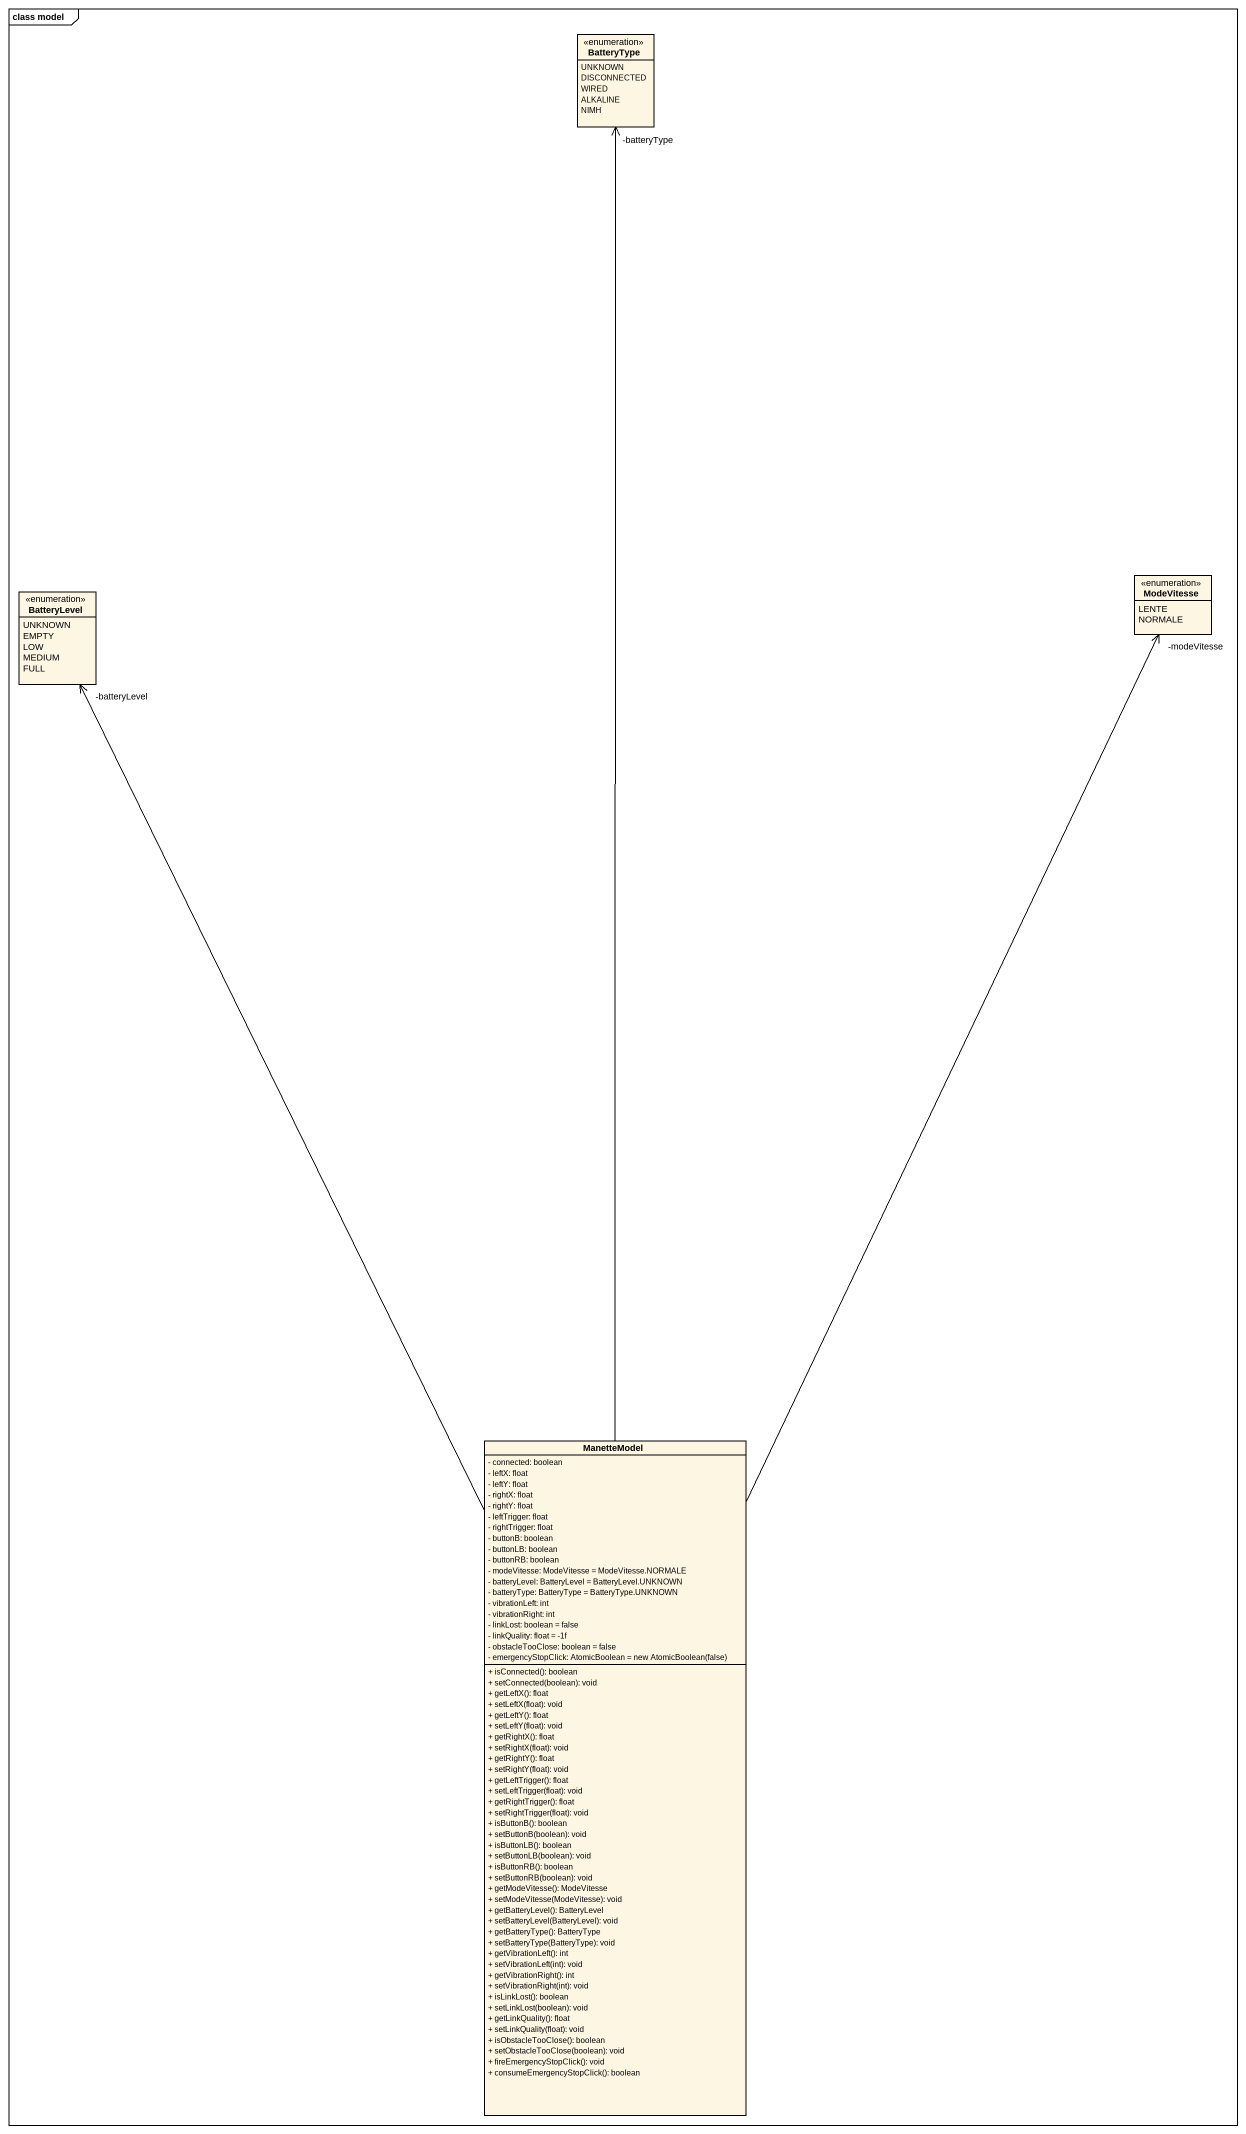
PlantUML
@startuml
mainframe class model
hide circle
hide empty members
skinparam classAttributeIconSize 0
enum BatteryType {
  UNKNOWN
  DISCONNECTED
  WIRED
  ALKALINE
  NIMH
}
enum BatteryLevel {
  UNKNOWN
  EMPTY
  LOW
  MEDIUM
  FULL
}
enum ModeVitesse {
  LENTE
  NORMALE
}
class ManetteModel {
  - connected: boolean
  - leftX: float
  - leftY: float
  - rightX: float
  - rightY: float
  - leftTrigger: float
  - rightTrigger: float
  - buttonB: boolean
  - buttonLB: boolean
  - buttonRB: boolean
  - modeVitesse: ModeVitesse = ModeVitesse.NORMALE
  - batteryLevel: BatteryLevel = BatteryLevel.UNKNOWN
  - batteryType: BatteryType = BatteryType.UNKNOWN
  - vibrationLeft: int
  - vibrationRight: int
  - linkLost: boolean = false
  - linkQuality: float = -1f
  - obstacleTooClose: boolean = false
  {field} - emergencyStopClick: AtomicBoolean = new AtomicBoolean(false)
  + isConnected(): boolean
  + setConnected(boolean): void
  + getLeftX(): float
  + setLeftX(float): void
  + getLeftY(): float
  + setLeftY(float): void
  + getRightX(): float
  + setRightX(float): void
  + getRightY(): float
  + setRightY(float): void
  + getLeftTrigger(): float
  + setLeftTrigger(float): void
  + getRightTrigger(): float
  + setRightTrigger(float): void
  + isButtonB(): boolean
  + setButtonB(boolean): void
  + isButtonLB(): boolean
  + setButtonLB(boolean): void
  + isButtonRB(): boolean
  + setButtonRB(boolean): void
  + getModeVitesse(): ModeVitesse
  + setModeVitesse(ModeVitesse): void
  + getBatteryLevel(): BatteryLevel
  + setBatteryLevel(BatteryLevel): void
  + getBatteryType(): BatteryType
  + setBatteryType(BatteryType): void
  + getVibrationLeft(): int
  + setVibrationLeft(int): void
  + getVibrationRight(): int
  + setVibrationRight(int): void
  + isLinkLost(): boolean
  + setLinkLost(boolean): void
  + getLinkQuality(): float
  + setLinkQuality(float): void
  + isObstacleTooClose(): boolean
  + setObstacleTooClose(boolean): void
  + fireEmergencyStopClick(): void
  + consumeEmergencyStopClick(): boolean
}
ManetteModel -up-> "-batteryType" BatteryType
ManetteModel -up-> "-batteryLevel" BatteryLevel
ManetteModel -up-> "-modeVitesse" ModeVitesse
@enduml
